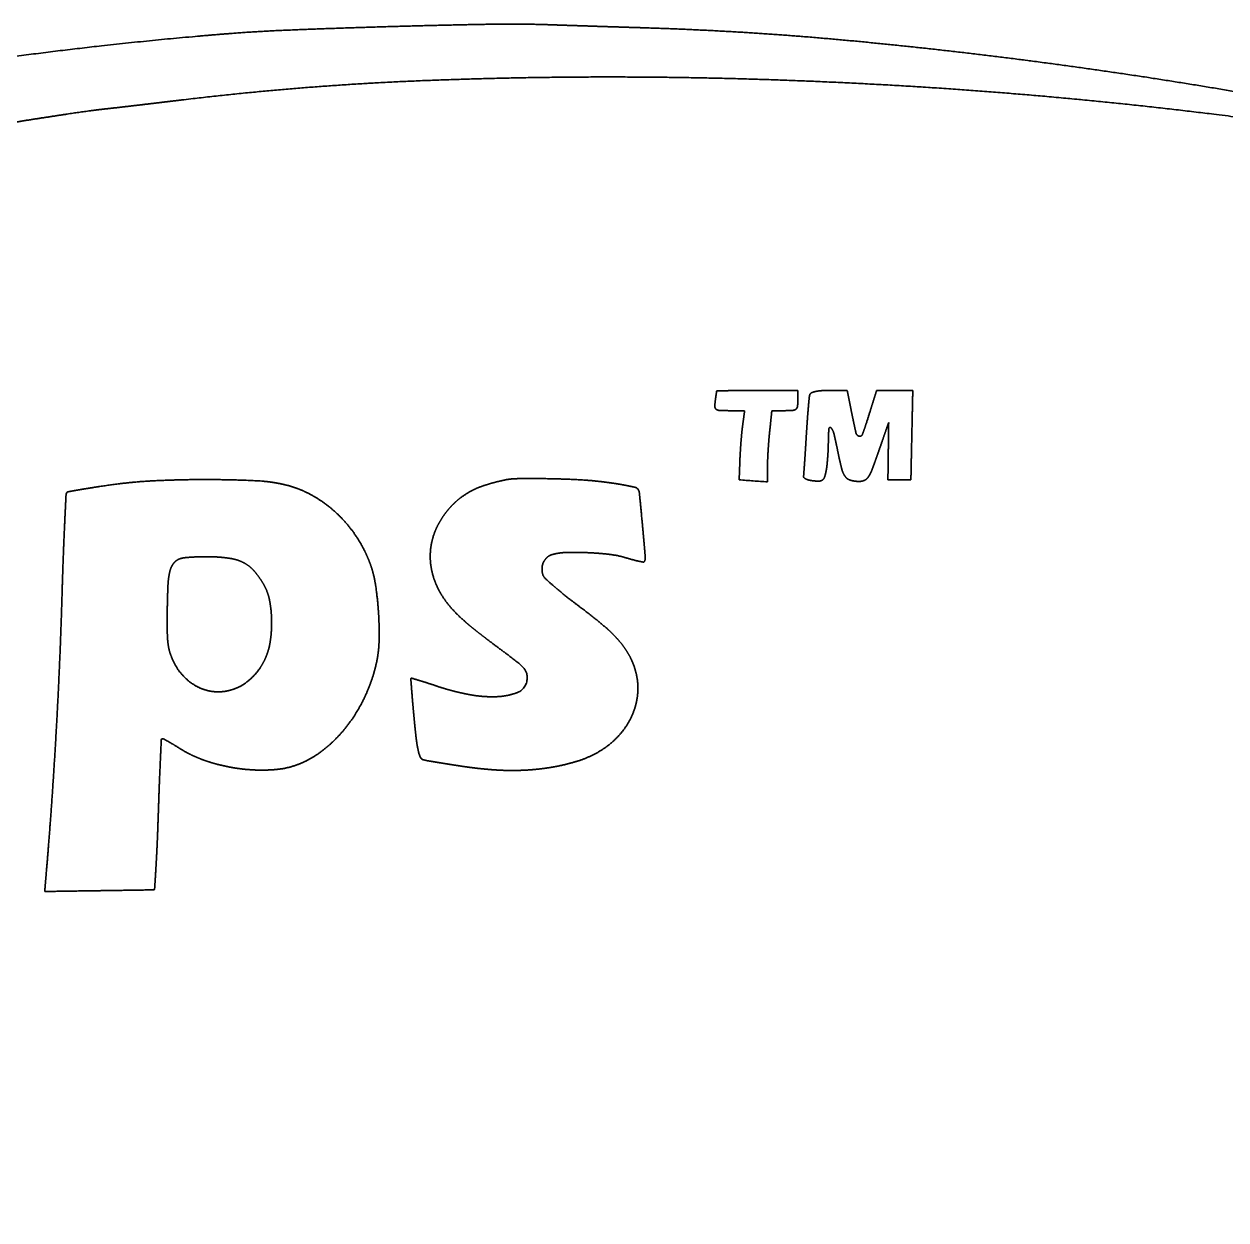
# Model space of a CAD drawing. Extents: x 6336 to 10269, y -393 to 2899.
# Drawn here: x 8704.83 to 8734.99, y 1441.02 to 1471.03 of the extents above; entities that cross this region are included whole.
import ezdxf

# ---------------------------------------------------------------- set-up
doc = ezdxf.new("R2010")
doc.units = 0
doc.header["$LTSCALE"] = 5
doc.layers.add('1', color=7, linetype='CONTINUOUS', true_color=0xffffff)

msp = doc.modelspace()

# ---------------------------------------------------------------- linework, layer by layer
at = {"layer": '1', "color": 7, "linetype": 'Continuous', "lineweight": 35}
for points, weights, degree, knots in [([(8652.502, 1444.419), (8652.147, 1444.241), (8651.791, 1444.065), (8651.434, 1443.891), (8650.867, 1443.615), (8650.656, 1443.517), (8650.443, 1443.421), (8649.491, 1443.014), (8648.744, 1442.721), (8647.989, 1442.451), (8646.517, 1441.974), (8645.8, 1441.771), (8645.075, 1441.596), (8643.673, 1441.311), (8642.995, 1441.203), (8642.313, 1441.122), (8641.004, 1441.021), (8640.376, 1441.006), (8639.749, 1441.025), (8638.441, 1441.136), (8637.761, 1441.224), (8637.086, 1441.344), (8635.768, 1441.64), (8635.126, 1441.818), (8634.495, 1442.028), (8633.247, 1442.512), (8632.632, 1442.786), (8632.031, 1443.09), (8630.831, 1443.774), (8630.231, 1444.15), (8629.648, 1444.551), (8628.861, 1445.143), (8628.644, 1445.316), (8628.432, 1445.496), (8627.918, 1445.96), (8627.612, 1446.242), (8627.309, 1446.526), (8626.71, 1447.098), (8626.413, 1447.386), (8626.12, 1447.677), (8625.643, 1448.158), (8625.463, 1448.352), (8625.29, 1448.551), (8624.882, 1449.055), (8624.642, 1449.355), (8624.406, 1449.658), (8623.968, 1450.229), (8623.767, 1450.498), (8623.57, 1450.769), (8623.191, 1451.307), (8623.009, 1451.574), (8622.83, 1451.843), (8622.469, 1452.406), (8622.285, 1452.699), (8622.105, 1452.995), (8621.781, 1453.539), (8621.637, 1453.788), (8621.497, 1454.038), (8621.176, 1454.631), (8620.993, 1454.973), (8620.812, 1455.315), (8620.44, 1456.029), (8620.247, 1456.4), (8620.054, 1456.771), (8619.862, 1457.142), (8619.85, 1457.164), (8619.849, 1457.189), (8619.858, 1457.213), (8619.875, 1457.23), (8619.881, 1457.235), (8619.889, 1457.237), (8619.896, 1457.234), (8619.9, 1457.227), (8619.946, 1457.155), (8619.991, 1457.083), (8620.036, 1457.011), (8620.134, 1456.854), (8620.186, 1456.769), (8620.238, 1456.684), (8620.349, 1456.495), (8620.409, 1456.393), (8620.468, 1456.29), (8620.816, 1455.68), (8621.114, 1455.179), (8621.421, 1454.683), (8622.053, 1453.707), (8622.377, 1453.226), (8622.71, 1452.752), (8623.379, 1451.837), (8623.715, 1451.396), (8624.059, 1450.963), (8624.733, 1450.147), (8625.065, 1449.767), (8625.406, 1449.396), (8626.144, 1448.634), (8626.539, 1448.242), (8626.941, 1447.857), (8627.7, 1447.157), (8628.059, 1446.846), (8628.428, 1446.545), (8629.16, 1445.984), (8629.524, 1445.724), (8629.897, 1445.475), (8630.678, 1444.99), (8631.085, 1444.753), (8631.499, 1444.527), (8632.271, 1444.133), (8632.628, 1443.962), (8632.988, 1443.8), (8633.693, 1443.502), (8634.037, 1443.369), (8634.386, 1443.245), (8635.082, 1443.021), (8635.429, 1442.921), (8635.779, 1442.831), (8636.494, 1442.67), (8636.858, 1442.599), (8637.224, 1442.538), (8637.867, 1442.449), (8638.143, 1442.421), (8638.42, 1442.403), (8639.08, 1442.384), (8639.462, 1442.379), (8639.844, 1442.379), (8640.607, 1442.39), (8640.987, 1442.401), (8641.367, 1442.418), (8642.015, 1442.455), (8642.283, 1442.481), (8642.55, 1442.517), (8643.44, 1442.673), (8644.061, 1442.807), (8644.676, 1442.962), (8645.929, 1443.33), (8646.566, 1443.538), (8647.197, 1443.767), (8648.514, 1444.292), (8649.2, 1444.588), (8649.878, 1444.903), (8651.322, 1445.622), (8652.091, 1446.023), (8652.852, 1446.437), (8654.029, 1447.104), (8654.451, 1447.348), (8654.871, 1447.594), (8655.722, 1448.103), (8656.153, 1448.365), (8656.582, 1448.629), (8657.521, 1449.218), (8658.032, 1449.541), (8658.541, 1449.867), (8659.728, 1450.638), (8660.408, 1451.081), (8661.087, 1451.526), (8662.451, 1452.425), (8663.139, 1452.877), (8663.826, 1453.329), (8664.883, 1454.024), (8665.254, 1454.265), (8665.624, 1454.506), (8666.316, 1454.953), (8666.637, 1455.158), (8666.958, 1455.363), (8667.726, 1455.847), (8668.172, 1456.128), (8668.619, 1456.408), (8669.403, 1456.899), (8669.741, 1457.109), (8670.08, 1457.318), (8670.765, 1457.738), (8671.111, 1457.948), (8671.458, 1458.158), (8672.124, 1458.558), (8672.443, 1458.749), (8672.763, 1458.938), (8673.331, 1459.273), (8673.581, 1459.418), (8673.832, 1459.561), (8674.164, 1459.748), (8674.244, 1459.793), (8674.325, 1459.839), (8674.51, 1459.943), (8674.614, 1460.001), (8674.718, 1460.06), (8674.932, 1460.18), (8675.041, 1460.242), (8675.15, 1460.303), (8675.357, 1460.419), (8675.455, 1460.474), (8675.552, 1460.529), (8676.035, 1460.8), (8676.424, 1461.011), (8676.816, 1461.217), (8677.805, 1461.717), (8678.401, 1462.016), (8678.998, 1462.311), (8680.198, 1462.898), (8680.801, 1463.189), (8681.405, 1463.478), (8682.428, 1463.961), (8682.847, 1464.153), (8683.27, 1464.338), (8685.238, 1465.174), (8686.798, 1465.788), (8688.374, 1466.36), (8691.506, 1467.406), (8693.062, 1467.875), (8694.631, 1468.3), (8697.826, 1469.065), (8699.451, 1469.407), (8701.086, 1469.702), (8704.491, 1470.218), (8706.261, 1470.445), (8708.035, 1470.631), (8710.223, 1470.811), (8710.634, 1470.839), (8711.046, 1470.861), (8712.101, 1470.904), (8712.745, 1470.927), (8713.388, 1470.948), (8714.671, 1470.985), (8715.309, 1471.001), (8715.948, 1471.015), (8716.946, 1471.032), (8717.306, 1471.032), (8717.666, 1471.025), (8718.124, 1471.009), (8718.223, 1471.005), (8718.323, 1471.002), (8718.572, 1470.994), (8718.723, 1470.989), (8718.873, 1470.984), (8719.192, 1470.973), (8719.361, 1470.968), (8719.529, 1470.963), (8719.862, 1470.952), (8720.026, 1470.947), (8720.19, 1470.942), (8720.354, 1470.937)], [0.500130056192, 0.500126394048, 0.500125173334, 0.500126394048, 0.500058035833, 0.500034029047, 0.500058035833, 0.499871886821, 0.499785830364, 0.499871886821, 0.499728922674, 0.499595211502, 0.499728922674, 0.499656154709, 0.499498187548, 0.499656154709, 0.49932048255, 0.49905062467, 0.49932048255, 0.499545187144, 0.499350230794, 0.499545187144, 0.499432888312, 0.499200499019, 0.499432888312, 0.499450809642, 0.499224394125, 0.499450809642, 0.499626338162, 0.499458432152, 0.499626338162, 0.499879617159, 0.499796137482, 0.499879617159, 0.500105284255, 0.500097026943, 0.500105284255, 0.500106142504, 0.500098171275, 0.500106142504, 0.49982328911, 0.499721033417, 0.49982328911, 0.500107080631, 0.50009942211, 0.500107080631, 0.500078211522, 0.500060929965, 0.500078211522, 0.500073016664, 0.500054003487, 0.500073016664, 0.5000924301, 0.500079888069, 0.5000924301, 0.500081290452, 0.500065035206, 0.500081290452, 0.500121558685, 0.500118726182, 0.500121558685, 0.500129921995, 0.500129877263, 0.500129921995, 0.500130056192, 0.451845139653, 0.435750167473, 0.451845139653, 0.500130056192, 0.406344397312, 0.375082511018, 0.406344397312, 0.500130056192, 0.500128687982, 0.500128231912, 0.500128687982, 0.500110162685, 0.500103531517, 0.500110162685, 0.500123124121, 0.500120813431, 0.500123124121, 0.500031320655, 0.49999840881, 0.500031320655, 0.500028076985, 0.499994083916, 0.500028076985, 0.500019552893, 0.49998271846, 0.500019552893, 0.499936685237, 0.499872228252, 0.499936685237, 0.500029315468, 0.499995735226, 0.500029315468, 0.499871977647, 0.499785951465, 0.499871977647, 0.499828881696, 0.499728490197, 0.499828881696, 0.499909617047, 0.499836137331, 0.499909617047, 0.499968138503, 0.499914165939, 0.499968138503, 0.499887230171, 0.499806288164, 0.499887230171, 0.499874604655, 0.499789454143, 0.499874604655, 0.49991233679, 0.499839763656, 0.49991233679, 0.499757346418, 0.499633109827, 0.499757346418, 0.50007232033, 0.500053075042, 0.50007232033, 0.500073038022, 0.500054031966, 0.500073038022, 0.499703842781, 0.499561771645, 0.499703842781, 0.499745221138, 0.499616942786, 0.499745221138, 0.499853189397, 0.499760900466, 0.499853189397, 0.499913877422, 0.499841817832, 0.499913877422, 0.500040496594, 0.500010643395, 0.500040496594, 0.500113710431, 0.500108261844, 0.500113710431, 0.50011676092, 0.500112329163, 0.50011676092, 0.500121861043, 0.500119129327, 0.500121861043, 0.500128590343, 0.500128101727, 0.500128590343, 0.500129996664, 0.500129976821, 0.500129996664, 0.500128220193, 0.500127608194, 0.500128220193, 0.500126644056, 0.500125506677, 0.500126644056, 0.50012953993, 0.500129367843, 0.50012953993, 0.500127428891, 0.500126553123, 0.500127428891, 0.500127703311, 0.500126919017, 0.500127703311, 0.500127492691, 0.50012663819, 0.500127492691, 0.500118777013, 0.500115017286, 0.500118777013, 0.500130050886, 0.500130049117, 0.500130050886, 0.50013005504, 0.500130054656, 0.50013005504, 0.50013005504, 0.500130054656, 0.50013005504, 0.500130053947, 0.500130053199, 0.500130053947, 0.50007077353, 0.500051012643, 0.50007077353, 0.500124396536, 0.500122509984, 0.500124396536, 0.500124254333, 0.500122320379, 0.500124254333, 0.500080048187, 0.500063378852, 0.500080048187, 0.499934279668, 0.499869020827, 0.499934279668, 0.49989370568, 0.499814922176, 0.49989370568, 0.499905293965, 0.499830373222, 0.499905293965, 0.4999836336, 0.49993482607, 0.4999836336, 0.500075780605, 0.500057688743, 0.500075780605, 0.500125800677, 0.500124382172, 0.500125800677, 0.500126315135, 0.500125068116, 0.500126315135, 0.500038748532, 0.500008312645, 0.500038748532, 0.500129765032, 0.500129667979, 0.500129765032, 0.500130029505, 0.500130020609, 0.500130029505, 0.500130029273, 0.5001300203, 0.500130029273, 0.500130024432, 0.500130013845, 0.500130024432, 0.500130056192], 4, [0, 0, 0, 0, 0, 0.013034, 0.013034, 0.013034, 0.020699, 0.020699, 0.020699, 0.047019, 0.047019, 0.047019, 0.071454, 0.071454, 0.071454, 0.09393, 0.09393, 0.09393, 0.114452, 0.114452, 0.114452, 0.13684, 0.13684, 0.13684, 0.158553, 0.158553, 0.158553, 0.180483, 0.180483, 0.180483, 0.203509, 0.203509, 0.203509, 0.212543, 0.212543, 0.212543, 0.226056, 0.226056, 0.226056, 0.239496, 0.239496, 0.239496, 0.248081, 0.248081, 0.248081, 0.260572, 0.260572, 0.260572, 0.271469, 0.271469, 0.271469, 0.281963, 0.281963, 0.281963, 0.293211, 0.293211, 0.293211, 0.302543, 0.302543, 0.302543, 0.315126, 0.315126, 0.315126, 0.328708, 0.328708, 0.328708, 0.328708, 0.32943, 0.32943, 0.32943, 0.32943, 0.329612, 0.329612, 0.329612, 0.329612, 0.331647, 0.331647, 0.331647, 0.334022, 0.334022, 0.334022, 0.336858, 0.336858, 0.336858, 0.350759, 0.350759, 0.350759, 0.364582, 0.364582, 0.364582, 0.377777, 0.377777, 0.377777, 0.38979, 0.38979, 0.38979, 0.40305, 0.40305, 0.40305, 0.414367, 0.414367, 0.414367, 0.425017, 0.425017, 0.425017, 0.436231, 0.436231, 0.436231, 0.445631, 0.445631, 0.445631, 0.454412, 0.454412, 0.454412, 0.462996, 0.462996, 0.462996, 0.471808, 0.471808, 0.471808, 0.478394, 0.478394, 0.478394, 0.487462, 0.487462, 0.487462, 0.496483, 0.496483, 0.496483, 0.502856, 0.502856, 0.502856, 0.517888, 0.517888, 0.517888, 0.53376, 0.53376, 0.53376, 0.551438, 0.551438, 0.551438, 0.571929, 0.571929, 0.571929, 0.583448, 0.583448, 0.583448, 0.595369, 0.595369, 0.595369, 0.609666, 0.609666, 0.609666, 0.628854, 0.628854, 0.628854, 0.648312, 0.648312, 0.648312, 0.658768, 0.658768, 0.658768, 0.667778, 0.667778, 0.667778, 0.680243, 0.680243, 0.680243, 0.689658, 0.689658, 0.689658, 0.699247, 0.699247, 0.699247, 0.708028, 0.708028, 0.708028, 0.714855, 0.714855, 0.714855, 0.717044, 0.717044, 0.717044, 0.719872, 0.719872, 0.719872, 0.722837, 0.722837, 0.722837, 0.72548, 0.72548, 0.72548, 0.735942, 0.735942, 0.735942, 0.751695, 0.751695, 0.751695, 0.76753, 0.76753, 0.76753, 0.778434, 0.778434, 0.778434, 0.818062, 0.818062, 0.818062, 0.856448, 0.856448, 0.856448, 0.89566, 0.89566, 0.89566, 0.937765, 0.937765, 0.937765, 0.947491, 0.947491, 0.947491, 0.962692, 0.962692, 0.962692, 0.977766, 0.977766, 0.977766, 0.986257, 0.986257, 0.986257, 0.988598, 0.988598, 0.988598, 0.99215, 0.99215, 0.99215, 0.996131, 0.996131, 0.996131, 1, 1, 1, 1, 1]), ([(8720.354, 1470.937), (8721.685, 1470.896), (8723.016, 1470.827), (8724.344, 1470.729), (8727.156, 1470.461), (8728.639, 1470.297), (8730.119, 1470.11), (8733.077, 1469.69), (8734.555, 1469.458), (8736.029, 1469.202), (8738.82, 1468.674), (8740.136, 1468.397), (8741.445, 1468.092), (8743.124, 1467.663), (8743.5, 1467.566), (8743.876, 1467.47), (8744.259, 1467.371), (8744.266, 1467.366), (8744.268, 1467.358), (8744.268, 1467.345), (8744.266, 1467.337), (8744.259, 1467.333), (8744.212, 1467.321), (8744.171, 1467.316), (8744.129, 1467.318), (8744.088, 1467.325), (8743.641, 1467.405), (8743.193, 1467.484), (8742.746, 1467.564), (8741.985, 1467.701), (8741.672, 1467.755), (8741.359, 1467.808), (8740.717, 1467.914), (8740.389, 1467.967), (8740.061, 1468.018), (8739.348, 1468.126), (8738.963, 1468.184), (8738.579, 1468.239), (8737.702, 1468.363), (8737.211, 1468.432), (8736.72, 1468.5), (8734.454, 1468.809), (8732.675, 1469.016), (8730.892, 1469.189), (8727.3, 1469.466), (8725.492, 1469.571), (8723.682, 1469.642), (8720.139, 1469.713), (8718.406, 1469.714), (8716.674, 1469.681), (8713.391, 1469.554), (8711.842, 1469.452), (8710.296, 1469.307), (8708.619, 1469.105), (8708.484, 1469.089), (8708.349, 1469.072), (8708.08, 1469.04), (8707.946, 1469.024), (8707.812, 1469.009), (8707.562, 1468.979), (8707.445, 1468.965), (8707.329, 1468.952), (8707.142, 1468.93), (8707.073, 1468.922), (8707.003, 1468.915), (8706.725, 1468.884), (8706.517, 1468.859), (8706.309, 1468.83), (8705.735, 1468.744), (8705.368, 1468.688), (8705.001, 1468.631), (8704.245, 1468.511), (8703.857, 1468.448), (8703.469, 1468.384), (8702.763, 1468.265), (8702.445, 1468.21), (8702.128, 1468.152), (8700.987, 1467.941), (8700.166, 1467.774), (8699.347, 1467.595), (8697.648, 1467.194), (8696.768, 1466.975), (8695.891, 1466.744), (8694.157, 1466.265), (8693.3, 1466.016), (8692.447, 1465.756), (8690.841, 1465.245), (8690.091, 1464.991), (8689.345, 1464.724), (8688.536, 1464.417), (8688.469, 1464.391), (8688.401, 1464.366), (8688.242, 1464.305), (8688.15, 1464.27), (8688.058, 1464.236), (8687.867, 1464.163), (8687.769, 1464.126), (8687.67, 1464.089), (8687.48, 1464.017), (8687.389, 1463.982), (8687.298, 1463.948), (8686.441, 1463.624), (8685.682, 1463.319), (8684.929, 1463), (8683.312, 1462.278), (8682.447, 1461.878), (8681.587, 1461.468), (8679.823, 1460.599), (8678.918, 1460.141), (8678.02, 1459.672), (8676.242, 1458.717), (8675.363, 1458.231), (8674.49, 1457.734), (8673.137, 1456.942), (8672.652, 1456.655), (8672.17, 1456.365), (8671.081, 1455.704), (8670.475, 1455.333), (8669.87, 1454.961), (8668.649, 1454.204), (8668.032, 1453.82), (8667.417, 1453.434), (8666.282, 1452.718), (8665.762, 1452.387), (8665.244, 1452.053), (8664.07, 1451.29), (8663.41, 1450.865), (8662.749, 1450.443), (8661.407, 1449.595), (8660.726, 1449.168), (8660.044, 1448.744), (8658.731, 1447.936), (8658.1, 1447.552), (8657.468, 1447.17), (8656.341, 1446.495), (8655.844, 1446.204), (8655.345, 1445.917), (8654.618, 1445.506), (8654.39, 1445.382), (8654.161, 1445.26), (8653.574, 1444.959), (8653.217, 1444.777), (8652.86, 1444.597), (8652.502, 1444.419)], [0.500130056192, 0.5, 0.499956647936, 0.5, 0.500063945736, 0.500041908917, 0.500063945736, 0.500064164017, 0.500042199958, 0.500064164017, 0.500005377011, 0.499963817284, 0.500005377011, 0.500129815311, 0.500129735018, 0.500129815311, 0.500130056192, 0.485437355126, 0.500130056192, 0.500130056192, 0.485437355126, 0.500130056192, 0.494503250942, 0.492627649192, 0.494503250942, 0.500130056192, 0.500129958042, 0.500129925325, 0.500129958042, 0.500123728502, 0.500121619272, 0.500123728502, 0.500125203365, 0.500123585755, 0.500125203365, 0.500126791352, 0.500125703072, 0.500126791352, 0.500129278486, 0.500129019251, 0.500129278486, 0.500022344214, 0.499986440222, 0.500022344214, 0.500029428972, 0.499995886565, 0.500029428972, 0.500021888825, 0.499985833036, 0.500021888825, 0.499921702712, 0.499852251552, 0.499921702712, 0.50012997253, 0.500129944642, 0.50012997253, 0.500129969225, 0.500129940236, 0.500129969225, 0.500129974563, 0.500129947353, 0.500129974563, 0.500128557626, 0.500128058104, 0.500128557626, 0.500078211522, 0.500060929965, 0.500078211522, 0.500127902829, 0.500127185041, 0.500127902829, 0.50012733872, 0.500126432895, 0.50012733872, 0.50012118357, 0.500118226029, 0.50012118357, 0.500057831677, 0.500033756839, 0.500057831677, 0.500084999502, 0.500069980605, 0.500084999502, 0.500084016445, 0.500068669862, 0.500084016445, 0.500036696893, 0.500005577126, 0.500036696893, 0.50013005014, 0.500130048123, 0.50013005014, 0.500130055179, 0.500130054842, 0.500130055179, 0.500130055224, 0.500130054901, 0.500130055224, 0.500130054624, 0.500130054101, 0.500130054624, 0.500022901124, 0.499987182768, 0.500022901124, 0.500086896642, 0.500072510126, 0.500086896642, 0.500090612965, 0.500077465222, 0.500090612965, 0.500088379506, 0.500074487277, 0.500088379506, 0.500121367972, 0.500118471898, 0.500121367972, 0.500127854827, 0.500127121039, 0.500127854827, 0.500127865307, 0.500127135012, 0.500127865307, 0.500124244108, 0.500122306746, 0.500124244108, 0.500124899644, 0.500123180794, 0.500124899644, 0.500125590999, 0.500124102601, 0.500125590999, 0.500125212707, 0.500123598212, 0.500125212707, 0.500109088806, 0.500102099677, 0.500109088806, 0.500082487841, 0.500066631724, 0.500082487841, 0.500126036567, 0.500124696691, 0.500126036567, 0.500130056192], 4, [0, 0, 0, 0, 0, 0.044131, 0.044131, 0.044131, 0.093547, 0.093547, 0.093547, 0.143088, 0.143088, 0.143088, 0.187606, 0.187606, 0.187606, 0.200464, 0.200464, 0.200464, 0.200681, 0.200681, 0.200681, 0.200898, 0.200898, 0.200898, 0.202257, 0.202257, 0.202257, 0.202257, 0.217137, 0.217137, 0.217137, 0.227544, 0.227544, 0.227544, 0.238423, 0.238423, 0.238423, 0.251151, 0.251151, 0.251151, 0.267387, 0.267387, 0.267387, 0.326005, 0.326005, 0.326005, 0.385279, 0.385279, 0.385279, 0.441958, 0.441958, 0.441958, 0.49273, 0.49273, 0.49273, 0.497174, 0.497174, 0.497174, 0.501589, 0.501589, 0.501589, 0.505427, 0.505427, 0.505427, 0.507714, 0.507714, 0.507714, 0.514573, 0.514573, 0.514573, 0.526716, 0.526716, 0.526716, 0.539581, 0.539581, 0.539581, 0.550117, 0.550117, 0.550117, 0.577521, 0.577521, 0.577521, 0.607168, 0.607168, 0.607168, 0.63633, 0.63633, 0.63633, 0.662231, 0.662231, 0.662231, 0.66459, 0.66459, 0.66459, 0.667801, 0.667801, 0.667801, 0.671253, 0.671253, 0.671253, 0.674437, 0.674437, 0.674437, 0.701163, 0.701163, 0.701163, 0.732294, 0.732294, 0.732294, 0.765411, 0.765411, 0.765411, 0.798223, 0.798223, 0.798223, 0.816615, 0.816615, 0.816615, 0.839825, 0.839825, 0.839825, 0.863543, 0.863543, 0.863543, 0.883671, 0.883671, 0.883671, 0.909293, 0.909293, 0.909293, 0.935536, 0.935536, 0.935536, 0.959651, 0.959651, 0.959651, 0.978453, 0.978453, 0.978453, 0.986932, 0.986932, 0.986932, 1, 1, 1, 1, 1]), ([(8722.913, 1461.329), (8722.784, 1461.329), (8722.656, 1461.329), (8722.447, 1461.329), (8722.366, 1461.331), (8722.285, 1461.334), (8722.255, 1461.336), (8722.226, 1461.345), (8722.201, 1461.362), (8722.18, 1461.376), (8722.167, 1461.398), (8722.167, 1461.423), (8722.165, 1461.469), (8722.168, 1461.516), (8722.178, 1461.593), (8722.182, 1461.623), (8722.19, 1461.68), (8722.193, 1461.706), (8722.2, 1461.756), (8722.204, 1461.778), (8722.208, 1461.806), (8722.209, 1461.811), (8722.21, 1461.816), (8722.212, 1461.821), (8722.216, 1461.825), (8722.221, 1461.825), (8722.319, 1461.827), (8722.416, 1461.829), (8722.623, 1461.834), (8722.732, 1461.835), (8722.972, 1461.837), (8723.102, 1461.837), (8723.571, 1461.837), (8723.91, 1461.837), (8724.248, 1461.837)], [0.500557178962, 0.500557178962, 0.500557178962, 0.500485830095, 0.500485830095, 0.500557178962, 0.488454966186, 0.488454966186, 0.500557178962, 0.462824073594, 0.462824073594, 0.500557178962, 0.499489059355, 0.499489059355, 0.500556225886, 0.500556225886, 0.500555153671, 0.500555153671, 0.500556699025, 0.500556699025, 0.499930542803, 0.499930542803, 0.500557178962, 0.434573184782, 0.434573184782, 0.500557178962, 0.500557052671, 0.500557052671, 0.500550233252, 0.500550233252, 0.500554635938, 0.500554635938, 0.500557178962, 0.500557178962, 0.500557178962], 3, [0, 0, 0, 0, 0.14064, 0.14064, 0.229293, 0.229293, 0.229293, 0.261801, 0.261801, 0.261801, 0.286709, 0.286709, 0.286709, 0.332778, 0.332778, 0.362901, 0.362901, 0.389447, 0.389447, 0.412013, 0.412013, 0.417213, 0.417213, 0.417213, 0.42184, 0.42184, 0.42184, 0.505001, 0.505001, 0.59894, 0.59894, 0.710185, 0.710185, 1, 1, 1, 1]), ([(8724.248, 1461.583), (8724.248, 1461.533), (8724.245, 1461.483), (8724.238, 1461.434), (8724.235, 1461.407), (8724.221, 1461.384), (8724.2, 1461.367), (8724.176, 1461.349), (8724.149, 1461.338), (8724.119, 1461.336), (8724.053, 1461.332), (8723.987, 1461.329), (8723.813, 1461.329), (8723.704, 1461.329), (8723.595, 1461.329)], [0.500557178962, 0.499814273679, 0.499814273679, 0.500557178962, 0.475731427827, 0.475731427827, 0.500557178962, 0.486012301783, 0.486012301783, 0.500557178962, 0.500362443601, 0.500362443601, 0.500557178962, 0.500557178962, 0.500557178962], 3, [0, 0, 0, 0, 0.189348, 0.189348, 0.189348, 0.286497, 0.286497, 0.286497, 0.390294, 0.390294, 0.390294, 0.620057, 0.620057, 1, 1, 1, 1]), ([(8726.527, 1461.033), (8726.463, 1460.848), (8726.398, 1460.663), (8726.334, 1460.477), (8726.231, 1460.181), (8726.191, 1460.07), (8726.151, 1459.959), (8726.109, 1459.848), (8726.091, 1459.8), (8726.07, 1459.754), (8726.045, 1459.709), (8726.017, 1459.666), (8725.999, 1459.639), (8725.977, 1459.615), (8725.95, 1459.596), (8725.921, 1459.582), (8725.889, 1459.568), (8725.856, 1459.557), (8725.821, 1459.553), (8725.786, 1459.553), (8725.732, 1459.553), (8725.678, 1459.558), (8725.625, 1459.568), (8725.572, 1459.582), (8725.534, 1459.592), (8725.498, 1459.61), (8725.468, 1459.636), (8725.444, 1459.667), (8725.413, 1459.707), (8725.388, 1459.75), (8725.369, 1459.797), (8725.356, 1459.845), (8725.331, 1459.94), (8725.307, 1460.036), (8725.286, 1460.132), (8725.24, 1460.358), (8725.213, 1460.487), (8725.185, 1460.615), (8725.155, 1460.744), (8725.145, 1460.786), (8725.13, 1460.827), (8725.108, 1460.865), (8725.076, 1460.906), (8725.068, 1460.912), (8725.057, 1460.912), (8725.041, 1460.908), (8725.033, 1460.902), (8725.029, 1460.892), (8725.021, 1460.802), (8725.016, 1460.721), (8725.013, 1460.639), (8725.013, 1460.506), (8725.012, 1460.456), (8725.01, 1460.405), (8725.006, 1460.301), (8725.003, 1460.248), (8724.999, 1460.195), (8724.991, 1460.093), (8724.987, 1460.044), (8724.983, 1459.996), (8724.974, 1459.913), (8724.969, 1459.879), (8724.963, 1459.845), (8724.949, 1459.773), (8724.94, 1459.735), (8724.929, 1459.697), (8724.917, 1459.66), (8724.91, 1459.639), (8724.9, 1459.62), (8724.885, 1459.604), (8724.868, 1459.591), (8724.851, 1459.578), (8724.832, 1459.569), (8724.811, 1459.564), (8724.79, 1459.563), (8724.752, 1459.562), (8724.714, 1459.562), (8724.676, 1459.564), (8724.614, 1459.571), (8724.589, 1459.574), (8724.564, 1459.579), (8724.518, 1459.589), (8724.497, 1459.595), (8724.477, 1459.602), (8724.457, 1459.611), (8724.442, 1459.618), (8724.428, 1459.625), (8724.415, 1459.634), (8724.402, 1459.644), (8724.395, 1459.65), (8724.39, 1459.659), (8724.388, 1459.669), (8724.389, 1459.678), (8724.392, 1459.694), (8724.394, 1459.709), (8724.396, 1459.725), (8724.401, 1459.808), (8724.406, 1459.876), (8724.411, 1459.944), (8724.421, 1460.092), (8724.427, 1460.172), (8724.432, 1460.252), (8724.443, 1460.422), (8724.448, 1460.513), (8724.454, 1460.604), (8724.465, 1460.786), (8724.471, 1460.877), (8724.477, 1460.968), (8724.489, 1461.14), (8724.495, 1461.221), (8724.502, 1461.302), (8724.514, 1461.452), (8724.52, 1461.52), (8724.527, 1461.588), (8724.533, 1461.656), (8724.535, 1461.675), (8724.538, 1461.694), (8724.543, 1461.713), (8724.548, 1461.732), (8724.553, 1461.747), (8724.562, 1461.76), (8724.575, 1461.771), (8724.589, 1461.777), (8724.614, 1461.788), (8724.639, 1461.797), (8724.665, 1461.804), (8724.728, 1461.818), (8724.765, 1461.824), (8724.802, 1461.828), (8724.888, 1461.834), (8724.937, 1461.836), (8724.986, 1461.837), (8725.148, 1461.837), (8725.261, 1461.837), (8725.374, 1461.837), (8725.487, 1461.837)], [0.50002211125, 0.50002211125, 0.50002211125, 0.50002211125, 0.500004141089, 0.499998151035, 0.500004141089, 0.50002211125, 0.498506606913, 0.498001438801, 0.498506606913, 0.50002211125, 0.490546980289, 0.487388603302, 0.490546980289, 0.50002211125, 0.493849696638, 0.4917922251, 0.493849696638, 0.50002211125, 0.497975895229, 0.497293823222, 0.497975895229, 0.50002211125, 0.486807309352, 0.482402375386, 0.486807309352, 0.50002211125, 0.495163715936, 0.493544250831, 0.495163715936, 0.50002211125, 0.4999043072, 0.499865039183, 0.4999043072, 0.500001624783, 0.499994795961, 0.500001624783, 0.50002211125, 0.494198914782, 0.492257849292, 0.494198914782, 0.50002211125, 0.489889800221, 0.50002211125, 0.50002211125, 0.489889800221, 0.50002211125, 0.499817822167, 0.499749725805, 0.499817822167, 0.499977045301, 0.499962023318, 0.499977045301, 0.499989839328, 0.49997908202, 0.499989839328, 0.499989136646, 0.499978145111, 0.499989136646, 0.499772396669, 0.499689158475, 0.499772396669, 0.49961090214, 0.499473832437, 0.49961090214, 0.50002211125, 0.488685277081, 0.484906332358, 0.488685277081, 0.50002211125, 0.487889267092, 0.483844985706, 0.487889267092, 0.50002211125, 0.499529971054, 0.499365924321, 0.499529971054, 0.499551043975, 0.49939402155, 0.499551043975, 0.498817498833, 0.49841596136, 0.498817498833, 0.50002211125, 0.497930828039, 0.497233733635, 0.497930828039, 0.50002211125, 0.465680574754, 0.454233395922, 0.465680574754, 0.50002211125, 0.499747743861, 0.499656288065, 0.499747743861, 0.500021912791, 0.500021846638, 0.500021912791, 0.500021250541, 0.500020963639, 0.500021250541, 0.50002170803, 0.500021573624, 0.50002170803, 0.500018554674, 0.500017369148, 0.500018554674, 0.500015008356, 0.500012640725, 0.500015008356, 0.500019706531, 0.500018904958, 0.500019706531, 0.50002211125, 0.498651731059, 0.498194937662, 0.498651731059, 0.50002211125, 0.477317468278, 0.469749253954, 0.477317468278, 0.50002211125, 0.498853179698, 0.498463535847, 0.498853179698, 0.499350237622, 0.499126279746, 0.499350237622, 0.499878613471, 0.499830780878, 0.499878613471, 0.50002211125, 0.50002211125, 0.50002211125, 0.50002211125], 4, [0, 0, 0, 0, 0, 0.105957, 0.105957, 0.105957, 0.169703, 0.169703, 0.169703, 0.169703, 0.197323, 0.197323, 0.197323, 0.197323, 0.214498, 0.214498, 0.214498, 0.214498, 0.232689, 0.232689, 0.232689, 0.232689, 0.260896, 0.260896, 0.260896, 0.260896, 0.280944, 0.280944, 0.280944, 0.280944, 0.30601, 0.30601, 0.30601, 0.30601, 0.355421, 0.355421, 0.355421, 0.421389, 0.421389, 0.421389, 0.421389, 0.442997, 0.442997, 0.442997, 0.447196, 0.447196, 0.447196, 0.451395, 0.451395, 0.451395, 0.491907, 0.491907, 0.491907, 0.516922, 0.516922, 0.516922, 0.543367, 0.543367, 0.543367, 0.567488, 0.567488, 0.567488, 0.584492, 0.584492, 0.584492, 0.603857, 0.603857, 0.603857, 0.603857, 0.614317, 0.614317, 0.614317, 0.614317, 0.624377, 0.624377, 0.624377, 0.624377, 0.64215, 0.64215, 0.64215, 0.654072, 0.654072, 0.654072, 0.664234, 0.664234, 0.664234, 0.664234, 0.671697, 0.671697, 0.671697, 0.671697, 0.675991, 0.675991, 0.675991, 0.675991, 0.682733, 0.682733, 0.682733, 0.712368, 0.712368, 0.712368, 0.747203, 0.747203, 0.747203, 0.786754, 0.786754, 0.786754, 0.826477, 0.826477, 0.826477, 0.861857, 0.861857, 0.861857, 0.891665, 0.891665, 0.891665, 0.891665, 0.900022, 0.900022, 0.900022, 0.900022, 0.906644, 0.906644, 0.906644, 0.906644, 0.917737, 0.917737, 0.917737, 0.933206, 0.933206, 0.933206, 0.953311, 0.953311, 0.953311, 1, 1, 1, 1, 1]), ([(8725.593, 1461.304), (8725.62, 1461.169), (8725.648, 1461.035), (8725.677, 1460.901), (8725.707, 1460.767), (8725.714, 1460.737), (8725.731, 1460.712), (8725.756, 1460.695), (8725.786, 1460.688), (8725.813, 1460.681), (8725.84, 1460.688), (8725.861, 1460.708), (8725.87, 1460.734), (8725.911, 1460.85), (8725.951, 1460.966), (8725.989, 1461.084), (8726.076, 1461.36), (8726.126, 1461.519), (8726.175, 1461.678), (8726.225, 1461.837)], [0.50002211125, 0.5, 0.499992629583, 0.5, 0.50002211125, 0.462169811272, 0.449552377946, 0.462169811272, 0.50002211125, 0.435934635431, 0.414572143491, 0.435934635431, 0.50002211125, 0.499982924784, 0.499969862628, 0.499982924784, 0.50002211125, 0.50002211125, 0.50002211125, 0.50002211125], 4, [0, 0, 0, 0, 0, 0.326057, 0.326057, 0.326057, 0.326057, 0.392236, 0.392236, 0.392236, 0.392236, 0.444954, 0.444954, 0.444954, 0.444954, 0.680787, 0.680787, 0.680787, 1, 1, 1, 1, 1]), ([(8722.775, 1459.594), (8722.782, 1459.763), (8722.788, 1459.932), (8722.797, 1460.175), (8722.801, 1460.249), (8722.811, 1460.404), (8722.816, 1460.485), (8722.829, 1460.643), (8722.836, 1460.719), (8722.849, 1460.854), (8722.856, 1460.912), (8722.88, 1461.09), (8722.896, 1461.21), (8722.913, 1461.329)], [0.500557178962, 0.500557178962, 0.500557178962, 0.500534237701, 0.500534237701, 0.500544544336, 0.500544544336, 0.500544269906, 0.500544269906, 0.500491746133, 0.500491746133, 0.500557178962, 0.500557178962, 0.500557178962], 3, [0, 0, 0, 0, 0.291793, 0.291793, 0.418692, 0.418692, 0.55889, 0.55889, 0.691237, 0.691237, 0.791579, 0.791579, 1, 1, 1, 1]), ([(8723.595, 1461.329), (8723.577, 1461.156), (8723.559, 1460.983), (8723.533, 1460.734), (8723.526, 1460.658), (8723.513, 1460.499), (8723.507, 1460.415), (8723.497, 1460.253), (8723.493, 1460.174), (8723.487, 1460.035), (8723.486, 1459.975), (8723.486, 1459.791), (8723.486, 1459.666), (8723.486, 1459.542)], [0.500557178962, 0.500557178962, 0.500557178962, 0.500531358952, 0.500531358952, 0.500542927642, 0.500542927642, 0.500542617577, 0.500542617577, 0.500483268484, 0.500483268484, 0.500557178962, 0.500557178962, 0.500557178962], 3, [0, 0, 0, 0, 0.291938, 0.291938, 0.418876, 0.418876, 0.559077, 0.559077, 0.6914, 0.6914, 0.791697, 0.791697, 1, 1, 1, 1]), ([(8705.349, 1449.264), (8705.367, 1449.476), (8705.385, 1449.688), (8705.449, 1450.456), (8705.492, 1451.014), (8705.57, 1452.146), (8705.606, 1452.722), (8705.671, 1453.873), (8705.699, 1454.449), (8705.748, 1455.582), (8705.768, 1456.14), (8705.793, 1457.022), (8705.804, 1457.346), (8705.825, 1457.945), (8705.837, 1458.22), (8705.861, 1458.738), (8705.873, 1458.981), (8705.885, 1459.224), (8705.886, 1459.242), (8705.894, 1459.259), (8705.907, 1459.273), (8705.92, 1459.285), (8705.935, 1459.293), (8705.953, 1459.297), (8706.06, 1459.316), (8706.166, 1459.335), (8706.397, 1459.375), (8706.522, 1459.395), (8706.791, 1459.436), (8706.936, 1459.457), (8707.429, 1459.524), (8707.78, 1459.556), (8708.565, 1459.592), (8708.998, 1459.602), (8709.844, 1459.6), (8710.255, 1459.59), (8710.911, 1459.559), (8711.153, 1459.525), (8711.391, 1459.467)], [0.502295370012, 0.502295370012, 0.502295370012, 0.502286728993, 0.502286728993, 0.502288200001, 0.502288200001, 0.502288195618, 0.502288195618, 0.502286685638, 0.502286685638, 0.502293105056, 0.502293105056, 0.502289454509, 0.502289454509, 0.502295191002, 0.502295191002, 0.502295370012, 0.479904459479, 0.479904459479, 0.502295370012, 0.487086697501, 0.487086697501, 0.502295370012, 0.502292637269, 0.502292637269, 0.502274607357, 0.502274607357, 0.502286680814, 0.502286680814, 0.501958956498, 0.501958956498, 0.502198685914, 0.502198685914, 0.502213900315, 0.502213900315, 0.500768511473, 0.500768511473, 0.502295370012], 3, [0, 0, 0, 0, 0.042096, 0.042096, 0.152857, 0.152857, 0.26712, 0.26712, 0.381344, 0.381344, 0.491985, 0.491985, 0.55616, 0.55616, 0.610771, 0.610771, 0.65895, 0.65895, 0.65895, 0.662473, 0.662473, 0.662473, 0.665742, 0.665742, 0.665742, 0.685637, 0.685637, 0.708825, 0.708825, 0.735662, 0.735662, 0.800179, 0.800179, 0.879796, 0.879796, 0.955269, 0.955269, 1, 1, 1, 1]), ([(8711.391, 1459.467), (8711.623, 1459.411), (8711.845, 1459.324), (8712.053, 1459.208), (8712.271, 1459.087), (8712.473, 1458.941), (8712.657, 1458.772), (8712.844, 1458.599), (8713.011, 1458.406), (8713.154, 1458.194), (8713.296, 1457.984), (8713.414, 1457.758), (8713.504, 1457.519), (8713.57, 1457.347), (8713.617, 1457.168), (8713.646, 1456.985), (8713.684, 1456.745), (8713.71, 1456.503), (8713.741, 1456.018), (8713.746, 1455.774), (8713.739, 1455.53), (8713.733, 1455.342), (8713.709, 1455.155), (8713.667, 1454.971), (8713.604, 1454.698), (8713.513, 1454.433), (8713.396, 1454.178), (8713.28, 1453.926), (8713.139, 1453.688), (8712.973, 1453.466), (8712.815, 1453.255), (8712.635, 1453.062), (8712.434, 1452.891), (8712.249, 1452.732), (8712.043, 1452.601), (8711.821, 1452.5), (8711.606, 1452.403), (8711.379, 1452.344), (8711.144, 1452.325), (8710.864, 1452.301), (8710.582, 1452.306), (8710.302, 1452.339), (8710.011, 1452.373), (8709.725, 1452.435), (8709.446, 1452.525), (8709.191, 1452.607), (8708.949, 1452.72), (8708.67, 1452.897), (8708.617, 1452.93), (8708.518, 1452.99), (8708.472, 1453.016), (8708.386, 1453.062), (8708.347, 1453.083), (8708.307, 1453.103), (8708.3, 1453.107), (8708.292, 1453.106), (8708.286, 1453.1), (8708.279, 1453.093), (8708.275, 1453.085), (8708.275, 1453.075), (8708.267, 1452.893), (8708.258, 1452.711), (8708.241, 1452.324), (8708.232, 1452.119), (8708.215, 1451.673), (8708.207, 1451.432), (8708.191, 1450.95), (8708.182, 1450.709), (8708.163, 1450.265), (8708.152, 1450.063), (8708.13, 1449.682), (8708.119, 1449.504), (8708.107, 1449.326), (8708.107, 1449.314), (8708.098, 1449.306), (8708.086, 1449.306), (8708.073, 1449.305), (8708.059, 1449.305), (8707.916, 1449.303), (8707.785, 1449.301), (8707.507, 1449.297), (8707.359, 1449.294), (8707.037, 1449.29), (8706.865, 1449.287), (8706.244, 1449.278), (8705.797, 1449.271), (8705.349, 1449.264)], [0.502295370012, 0.499234876662, 0.499234876662, 0.502295370012, 0.499952239405, 0.499952239405, 0.502295370012, 0.500065522613, 0.500065522613, 0.502295370012, 0.500037055993, 0.500037055993, 0.502295370012, 0.500509483897, 0.500509483897, 0.502295370012, 0.501938218407, 0.501938218407, 0.501937383429, 0.501937383429, 0.502295370012, 0.500644099759, 0.500644099759, 0.502295370012, 0.500568717437, 0.500568717437, 0.502295370012, 0.500433327867, 0.500433327867, 0.502295370012, 0.500238112738, 0.500238112738, 0.502295370012, 0.498987514354, 0.498987514354, 0.502295370012, 0.497366394569, 0.497366394569, 0.502295370012, 0.50063520849, 0.50063520849, 0.502295370012, 0.500723830574, 0.500723830574, 0.502295370012, 0.499569306582, 0.499569306582, 0.502264865999, 0.502264865999, 0.502215077679, 0.502215077679, 0.502279811005, 0.502279811005, 0.502295370012, 0.437730363713, 0.437730363713, 0.502295370012, 0.479790988732, 0.479790988732, 0.502295370012, 0.502295333027, 0.502295333027, 0.502292707164, 0.502292707164, 0.502294371557, 0.502294371557, 0.502291021968, 0.502291021968, 0.502283341497, 0.502283341497, 0.502295018958, 0.502295018958, 0.502295370012, 0.414148001718, 0.414148001718, 0.502295370012, 0.502292836427, 0.502292836427, 0.502295369946, 0.502295369946, 0.502295368595, 0.502295368595, 0.502295369449, 0.502295369449, 0.502295370012, 0.502295370012, 0.502295370012], 3, [0, 0, 0, 0, 0.042405, 0.042405, 0.042405, 0.086506, 0.086506, 0.086506, 0.131445, 0.131445, 0.131445, 0.176088, 0.176088, 0.176088, 0.208398, 0.208398, 0.208398, 0.250822, 0.250822, 0.293374, 0.293374, 0.293374, 0.326113, 0.326113, 0.326113, 0.374715, 0.374715, 0.374715, 0.422538, 0.422538, 0.422538, 0.467898, 0.467898, 0.467898, 0.509571, 0.509571, 0.509571, 0.549343, 0.549343, 0.549343, 0.596819, 0.596819, 0.596819, 0.646055, 0.646055, 0.646055, 0.690764, 0.690764, 0.70122, 0.70122, 0.710104, 0.710104, 0.717525, 0.717525, 0.717525, 0.718716, 0.718716, 0.718716, 0.720025, 0.720025, 0.720025, 0.745397, 0.745397, 0.773879, 0.773879, 0.807468, 0.807468, 0.840983, 0.840983, 0.869224, 0.869224, 0.893999, 0.893999, 0.893999, 0.895389, 0.895389, 0.895389, 0.896921, 0.896921, 0.911851, 0.911851, 0.92886, 0.92886, 0.948676, 0.948676, 1, 1, 1, 1]), ([(8718.085, 1452.384), (8717.862, 1452.346), (8717.637, 1452.321), (8717.171, 1452.297), (8716.93, 1452.298), (8716.429, 1452.329), (8716.168, 1452.356), (8715.786, 1452.412), (8715.664, 1452.431), (8715.432, 1452.467), (8715.322, 1452.485), (8715.119, 1452.518), (8715.027, 1452.534), (8714.904, 1452.555), (8714.874, 1452.562), (8714.844, 1452.571), (8714.812, 1452.581), (8714.786, 1452.604), (8714.773, 1452.636), (8714.751, 1452.692), (8714.733, 1452.749), (8714.699, 1452.905), (8714.683, 1453.001), (8714.652, 1453.267), (8714.635, 1453.436), (8714.607, 1453.732), (8714.596, 1453.859), (8714.575, 1454.095), (8714.566, 1454.203), (8714.551, 1454.407), (8714.544, 1454.503), (8714.536, 1454.599), (8714.536, 1454.605), (8714.538, 1454.61), (8714.542, 1454.614), (8714.546, 1454.618), (8714.551, 1454.62), (8714.556, 1454.618), (8714.616, 1454.6), (8714.675, 1454.582), (8714.803, 1454.544), (8714.871, 1454.523), (8715.018, 1454.475), (8715.097, 1454.449), (8715.446, 1454.331), (8715.72, 1454.259), (8715.999, 1454.206), (8716.232, 1454.161), (8716.469, 1454.143), (8716.706, 1454.153), (8716.88, 1454.16), (8717.05, 1454.196), (8717.213, 1454.258), (8717.328, 1454.303), (8717.41, 1454.395), (8717.441, 1454.516), (8717.456, 1454.576), (8717.459, 1454.638), (8717.451, 1454.699), (8717.444, 1454.753), (8717.422, 1454.803), (8717.388, 1454.846), (8717.335, 1454.91), (8717.275, 1454.968), (8717.209, 1455.019), (8717.05, 1455.143), (8716.889, 1455.264), (8716.518, 1455.539), (8716.311, 1455.697), (8715.967, 1455.971), (8715.833, 1456.089), (8715.607, 1456.311), (8715.515, 1456.415), (8715.431, 1456.525), (8715.352, 1456.629), (8715.283, 1456.739), (8715.225, 1456.855), (8715.14, 1457.022), (8715.081, 1457.2), (8715.048, 1457.385), (8715.017, 1457.564), (8715.015, 1457.746), (8715.042, 1457.925), (8715.07, 1458.107), (8715.126, 1458.282), (8715.21, 1458.446), (8715.298, 1458.619), (8715.409, 1458.778), (8715.54, 1458.921), (8715.617, 1459.003), (8715.7, 1459.079), (8715.789, 1459.148), (8715.876, 1459.215), (8715.969, 1459.273), (8716.067, 1459.323), (8716.176, 1459.378), (8716.29, 1459.424), (8716.549, 1459.507), (8716.694, 1459.546), (8716.84, 1459.579), (8716.962, 1459.606), (8717.086, 1459.621), (8717.21, 1459.623), (8717.459, 1459.627), (8717.707, 1459.627), (8718.217, 1459.619), (8718.48, 1459.61), (8718.953, 1459.586), (8719.164, 1459.567), (8719.374, 1459.541)], [0.500026266752, 0.499432193016, 0.499432193016, 0.499506625408, 0.499506625408, 0.499716936066, 0.499716936066, 0.500023842201, 0.500023842201, 0.500021801385, 0.500021801385, 0.500024282904, 0.500024282904, 0.499470049395, 0.499470049395, 0.500026266752, 0.466960652611, 0.466960652611, 0.500026266752, 0.498818385104, 0.498818385104, 0.49960820549, 0.49960820549, 0.500006479164, 0.500006479164, 0.500024566394, 0.500024566394, 0.500021735579, 0.500021735579, 0.500026180827, 0.500026180827, 0.500026266752, 0.470441159333, 0.470441159333, 0.500026266752, 0.451994637505, 0.451994637505, 0.500026266752, 0.500025621215, 0.500025621215, 0.500011545903, 0.500011545903, 0.500020725381, 0.500020725381, 0.499265739013, 0.499265739013, 0.500026266752, 0.497804118762, 0.497804118762, 0.500026266752, 0.495600774928, 0.495600774928, 0.500026266752, 0.462565614767, 0.462565614767, 0.500026266752, 0.494160626921, 0.494160626921, 0.500026266752, 0.487147728808, 0.487147728808, 0.500026266752, 0.497927978422, 0.497927978422, 0.500026266752, 0.500006238728, 0.500006238728, 0.499976443841, 0.499976443841, 0.499580301565, 0.499580301565, 0.499124173228, 0.499124173228, 0.500026266752, 0.498680238621, 0.498680238621, 0.500026266752, 0.496405629876, 0.496405629876, 0.500026266752, 0.495615283426, 0.495615283426, 0.500026266752, 0.495763731365, 0.495763731365, 0.500026266752, 0.496930076183, 0.496930076183, 0.500026266752, 0.498790663861, 0.498790663861, 0.500026266752, 0.49859858499, 0.49859858499, 0.500026266752, 0.498950161011, 0.498950161011, 0.499707246445, 0.499707246445, 0.500026266752, 0.498292071013, 0.498292071013, 0.500026266752, 0.49998579024, 0.49998579024, 0.499967374727, 0.499967374727, 0.499816445748, 0.499816445748, 0.500026266752], 3, [0, 0, 0, 0, 0.048164, 0.048164, 0.099262, 0.099262, 0.154943, 0.154943, 0.181187, 0.181187, 0.204881, 0.204881, 0.224765, 0.224765, 0.231352, 0.231352, 0.231352, 0.238135, 0.238135, 0.238135, 0.250088, 0.250088, 0.269494, 0.269494, 0.302951, 0.302951, 0.328217, 0.328217, 0.349648, 0.349648, 0.368661, 0.368661, 0.368661, 0.369732, 0.369732, 0.369732, 0.370661, 0.370661, 0.370661, 0.381093, 0.381093, 0.393027, 0.393027, 0.407092, 0.407092, 0.454692, 0.454692, 0.454692, 0.494305, 0.494305, 0.494305, 0.523126, 0.523126, 0.523126, 0.542084, 0.542084, 0.542084, 0.551464, 0.551464, 0.551464, 0.559525, 0.559525, 0.559525, 0.571771, 0.571771, 0.571771, 0.601294, 0.601294, 0.639571, 0.639571, 0.665731, 0.665731, 0.686059, 0.686059, 0.686059, 0.705029, 0.705029, 0.705029, 0.73221, 0.73221, 0.73221, 0.758297, 0.758297, 0.758297, 0.784507, 0.784507, 0.784507, 0.811953, 0.811953, 0.811953, 0.827841, 0.827841, 0.827841, 0.843309, 0.843309, 0.843309, 0.860471, 0.860471, 0.881517, 0.881517, 0.881517, 0.898973, 0.898973, 0.898973, 0.933696, 0.933696, 0.9704, 0.9704, 1, 1, 1, 1]), ([(8719.374, 1459.541), (8719.474, 1459.528), (8719.574, 1459.515), (8719.762, 1459.486), (8719.851, 1459.47), (8720.012, 1459.439), (8720.085, 1459.423), (8720.158, 1459.407), (8720.181, 1459.402), (8720.201, 1459.391), (8720.219, 1459.375), (8720.248, 1459.348), (8720.266, 1459.313), (8720.27, 1459.273), (8720.297, 1459.003), (8720.323, 1458.732), (8720.373, 1458.192), (8720.397, 1457.922), (8720.419, 1457.652), (8720.423, 1457.61), (8720.412, 1457.569), (8720.389, 1457.535), (8720.384, 1457.529), (8720.377, 1457.526), (8720.37, 1457.527), (8720.328, 1457.536), (8720.286, 1457.545), (8720.195, 1457.566), (8720.145, 1457.578), (8720.038, 1457.607), (8719.981, 1457.624), (8719.793, 1457.679), (8719.659, 1457.707), (8719.342, 1457.744), (8719.159, 1457.758), (8718.797, 1457.774), (8718.618, 1457.776), (8718.438, 1457.771), (8718.321, 1457.768), (8718.205, 1457.751), (8718.092, 1457.721), (8718.042, 1457.708), (8717.997, 1457.683), (8717.958, 1457.65), (8717.918, 1457.615), (8717.887, 1457.573), (8717.865, 1457.526), (8717.842, 1457.476), (8717.83, 1457.423), (8717.828, 1457.368), (8717.826, 1457.311), (8717.835, 1457.255), (8717.853, 1457.202), (8717.865, 1457.169), (8717.884, 1457.14), (8717.91, 1457.117), (8717.989, 1457.045), (8718.069, 1456.974), (8718.247, 1456.821), (8718.346, 1456.739), (8718.56, 1456.57), (8718.674, 1456.483), (8718.999, 1456.242), (8719.202, 1456.08), (8719.544, 1455.79), (8719.676, 1455.657), (8719.796, 1455.513), (8719.894, 1455.396), (8719.978, 1455.268), (8720.046, 1455.132), (8720.113, 1454.999), (8720.164, 1454.859), (8720.196, 1454.713), (8720.246, 1454.491), (8720.248, 1454.263), (8720.202, 1454.04), (8720.155, 1453.811), (8720.064, 1453.595), (8719.933, 1453.401), (8719.795, 1453.196), (8719.621, 1453.02), (8719.419, 1452.878), (8719.207, 1452.729), (8718.975, 1452.614), (8718.727, 1452.538), (8718.516, 1452.473), (8718.302, 1452.421), (8718.085, 1452.384)], [0.500026266752, 0.499991244416, 0.499991244416, 0.499955653679, 0.499955653679, 0.499996527156, 0.499996527156, 0.500026266752, 0.488736630278, 0.488736630278, 0.500026266752, 0.478141677925, 0.478141677925, 0.500026266752, 0.500023859968, 0.500023859968, 0.500023610612, 0.500023610612, 0.500026266752, 0.480765325096, 0.480765325096, 0.500026266752, 0.443788061066, 0.443788061066, 0.500026266752, 0.500014712633, 0.500014712633, 0.499959082313, 0.499959082313, 0.500000357894, 0.500000357894, 0.498783268468, 0.498783268468, 0.499809172522, 0.499809172522, 0.499823362725, 0.499823362725, 0.500026266752, 0.497710871777, 0.497710871777, 0.500026266752, 0.491480375337, 0.491480375337, 0.500026266752, 0.492540982814, 0.492540982814, 0.500026266752, 0.493348840956, 0.493348840956, 0.500026266752, 0.494582000047, 0.494582000047, 0.500026266752, 0.489666952886, 0.489666952886, 0.500026266752, 0.499993244357, 0.499993244357, 0.499953162406, 0.499953162406, 0.499989205575, 0.499989205575, 0.499846342601, 0.499846342601, 0.498815156685, 0.498815156685, 0.500026266752, 0.497840126588, 0.497840126588, 0.500026266752, 0.497510309145, 0.497510309145, 0.500026266752, 0.492533757627, 0.492533757627, 0.500026266752, 0.493702876876, 0.493702876876, 0.500026266752, 0.494535963386, 0.494535963386, 0.500026266752, 0.495933217871, 0.495933217871, 0.500026266752, 0.499330869623, 0.499330869623, 0.500026266752], 3, [0, 0, 0, 0, 0.030296, 0.030296, 0.057234, 0.057234, 0.079645, 0.079645, 0.079645, 0.086482, 0.086482, 0.086482, 0.097659, 0.097659, 0.097659, 0.17395, 0.17395, 0.250019, 0.250019, 0.250019, 0.26132, 0.26132, 0.26132, 0.263127, 0.263127, 0.263127, 0.273398, 0.273398, 0.285608, 0.285608, 0.299938, 0.299938, 0.332458, 0.332458, 0.376232, 0.376232, 0.419027, 0.419027, 0.419027, 0.446913, 0.446913, 0.446913, 0.458907, 0.458907, 0.458907, 0.470973, 0.470973, 0.470973, 0.483394, 0.483394, 0.483394, 0.49609, 0.49609, 0.49609, 0.503741, 0.503741, 0.503741, 0.527212, 0.527212, 0.555444, 0.555444, 0.587074, 0.587074, 0.644236, 0.644236, 0.685363, 0.685363, 0.685363, 0.718633, 0.718633, 0.718633, 0.750978, 0.750978, 0.750978, 0.799691, 0.799691, 0.799691, 0.849116, 0.849116, 0.849116, 0.900716, 0.900716, 0.900716, 0.954396, 0.954396, 0.954396, 1, 1, 1, 1]), ([(8708.757, 1457.618), (8708.691, 1457.598), (8708.634, 1457.56), (8708.591, 1457.507), (8708.544, 1457.448), (8708.51, 1457.38), (8708.492, 1457.306), (8708.464, 1457.189), (8708.447, 1457.068), (8708.442, 1456.947), (8708.432, 1456.712), (8708.426, 1456.477), (8708.422, 1456.071), (8708.423, 1455.9), (8708.428, 1455.631), (8708.436, 1455.533), (8708.451, 1455.435), (8708.462, 1455.358), (8708.481, 1455.283), (8708.507, 1455.21), (8708.537, 1455.129), (8708.572, 1455.049), (8708.612, 1454.973), (8708.727, 1454.755), (8708.895, 1454.576), (8709.103, 1454.446), (8709.302, 1454.322), (8709.529, 1454.263), (8709.764, 1454.276), (8710.002, 1454.289), (8710.225, 1454.371), (8710.415, 1454.516), (8710.616, 1454.669), (8710.774, 1454.866), (8710.878, 1455.097), (8710.941, 1455.234), (8710.984, 1455.379), (8711.007, 1455.529), (8711.034, 1455.704), (8711.046, 1455.881), (8711.044, 1456.059), (8711.041, 1456.232), (8711.023, 1456.404), (8710.991, 1456.574), (8710.965, 1456.71), (8710.917, 1456.841), (8710.848, 1456.961), (8710.78, 1457.081), (8710.701, 1457.193), (8710.612, 1457.298), (8710.541, 1457.382), (8710.457, 1457.451), (8710.361, 1457.504), (8710.26, 1457.559), (8710.152, 1457.597), (8710.039, 1457.616), (8709.885, 1457.642), (8709.731, 1457.657), (8709.493, 1457.664), (8709.41, 1457.665), (8709.246, 1457.664), (8709.165, 1457.661), (8709.014, 1457.653), (8708.945, 1457.648), (8708.875, 1457.641), (8708.835, 1457.637), (8708.796, 1457.629), (8708.757, 1457.618)], [0.511431022402, 0.496189659199, 0.496189659199, 0.511431022402, 0.503119079047, 0.503119079047, 0.511431022402, 0.509789558984, 0.509789558984, 0.511431022402, 0.511387764066, 0.511387764066, 0.511397972301, 0.511397972301, 0.510723278269, 0.510723278269, 0.511431022402, 0.509755853325, 0.509755853325, 0.511431022402, 0.510586821414, 0.510586821414, 0.511431022402, 0.499672981708, 0.499672981708, 0.511431022402, 0.495580595395, 0.495580595395, 0.511431022402, 0.496397522666, 0.496397522666, 0.511431022402, 0.501092967433, 0.501092967433, 0.511431022402, 0.508260889521, 0.508260889521, 0.511431022402, 0.510209158453, 0.510209158453, 0.511431022402, 0.51018491599, 0.51018491599, 0.511431022402, 0.50673407261, 0.50673407261, 0.511431022402, 0.509998077749, 0.509998077749, 0.511431022402, 0.505779132992, 0.505779132992, 0.511431022402, 0.506635780251, 0.506635780251, 0.511431022402, 0.51062737202, 0.51062737202, 0.511361068106, 0.511361068106, 0.511351140114, 0.511351140114, 0.511356578719, 0.511356578719, 0.511431022402, 0.509813473518, 0.509813473518, 0.511431022402], 3, [0, 0, 0, 0, 0.022724, 0.022724, 0.022724, 0.047316, 0.047316, 0.047316, 0.086641, 0.086641, 0.086641, 0.162921, 0.162921, 0.218237, 0.218237, 0.250199, 0.250199, 0.250199, 0.275176, 0.275176, 0.275176, 0.303122, 0.303122, 0.303122, 0.380445, 0.380445, 0.380445, 0.451981, 0.451981, 0.451981, 0.522543, 0.522543, 0.522543, 0.595839, 0.595839, 0.595839, 0.639457, 0.639457, 0.639457, 0.690442, 0.690442, 0.690442, 0.740114, 0.740114, 0.740114, 0.779549, 0.779549, 0.779549, 0.81853, 0.81853, 0.81853, 0.849196, 0.849196, 0.849196, 0.881079, 0.881079, 0.881079, 0.924152, 0.924152, 0.947127, 0.947127, 0.969597, 0.969597, 0.988894, 0.988894, 0.988894, 1, 1, 1, 1])]:
    msp.add_rational_spline(points, weights, degree=degree, knots=knots, dxfattribs=at)
for points, degree in [([(8724.248, 1461.837), (8724.248, 1461.753), (8724.248, 1461.668), (8724.248, 1461.583)], 3), ([(8725.487, 1461.837), (8725.514, 1461.704), (8725.54, 1461.571), (8725.567, 1461.437), (8725.593, 1461.304)], 4)]:
    msp.add_open_spline(points, degree=degree, dxfattribs=at)
for points, degree, knots in [([(8726.225, 1461.837), (8726.339, 1461.837), (8726.452, 1461.837), (8726.565, 1461.837), (8726.792, 1461.837), (8726.905, 1461.837), (8727.018, 1461.837), (8727.132, 1461.837)], 4, [0, 0, 0, 0, 0, 0.5, 0.5, 0.5, 1, 1, 1, 1, 1]), ([(8727.132, 1461.837), (8727.126, 1461.557), (8727.12, 1461.277), (8727.114, 1460.996), (8727.102, 1460.435), (8727.096, 1460.155), (8727.09, 1459.874), (8727.085, 1459.594)], 4, [0, 0, 0, 0, 0, 0.5, 0.5, 0.5, 1, 1, 1, 1, 1]), ([(8726.508, 1459.594), (8726.51, 1459.774), (8726.513, 1459.954), (8726.515, 1460.134), (8726.52, 1460.493), (8726.522, 1460.673), (8726.525, 1460.853), (8726.527, 1461.033)], 4, [0, 0, 0, 0, 0, 0.5, 0.5, 0.5, 1, 1, 1, 1, 1]), ([(8723.486, 1459.542), (8723.368, 1459.55), (8723.249, 1459.559), (8723.012, 1459.576), (8722.894, 1459.585), (8722.775, 1459.594)], 3, [0, 0, 0, 0, 0.5, 0.5, 1, 1, 1, 1]), ([(8727.085, 1459.594), (8727.012, 1459.594), (8726.94, 1459.594), (8726.868, 1459.594), (8726.724, 1459.594), (8726.652, 1459.594), (8726.58, 1459.594), (8726.508, 1459.594)], 4, [0, 0, 0, 0, 0, 0.5, 0.5, 0.5, 1, 1, 1, 1, 1])]:
    msp.add_open_spline(points, degree=degree, knots=knots, dxfattribs=at)

doc.saveas('drawing.dxf')
